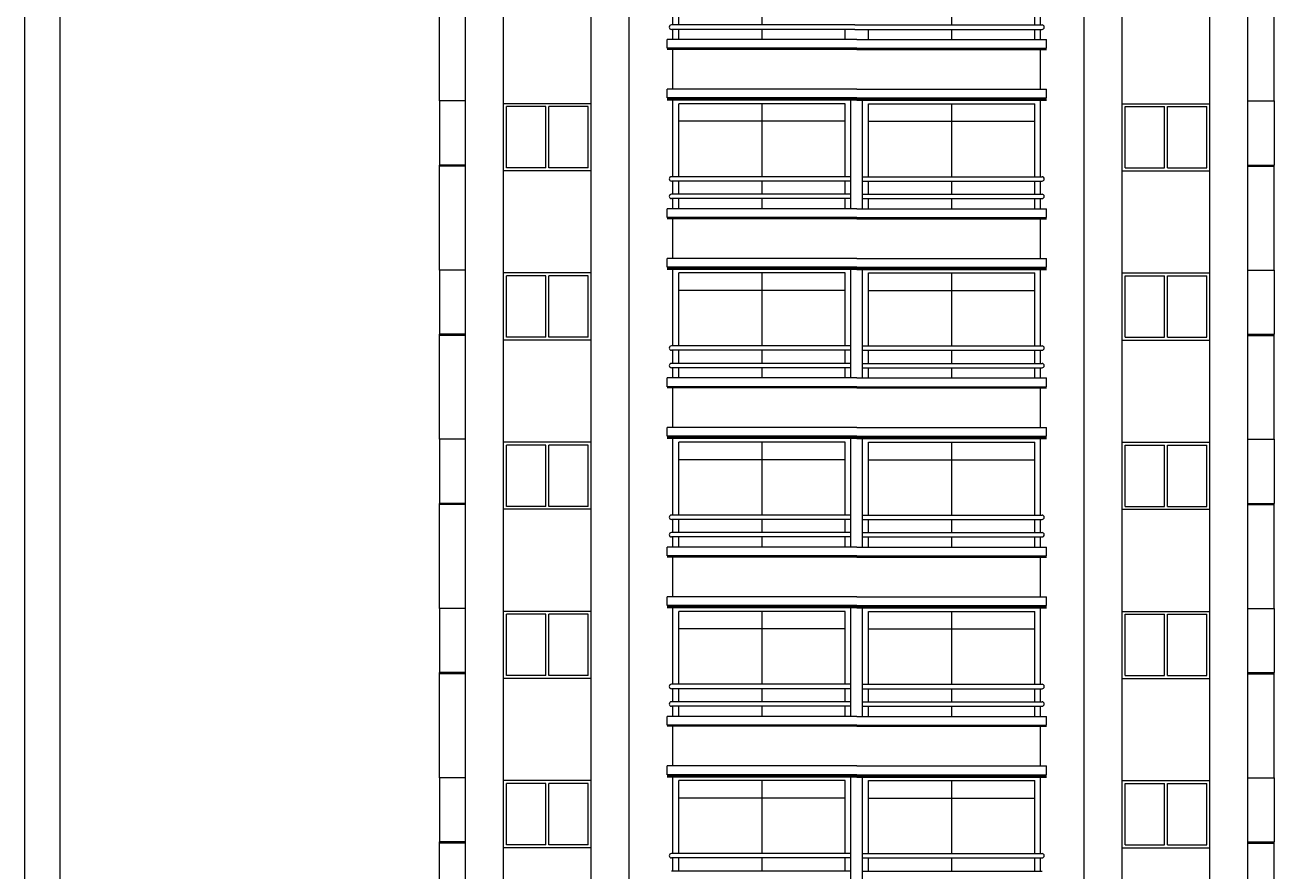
# Model space of a CAD drawing. Header units: millimetres. Extents: x 2200 to 2403, y 2380 to 2511.
# Drawn here: x 2329.24 to 2350.64, y 2478.67 to 2493.17 of the extents above; entities that cross this region are included whole.
import ezdxf

# ---------------------------------------------------------------- set-up
doc = ezdxf.new("R2010")
doc.units = ezdxf.units.MM

msp = doc.modelspace()

# ---------------------------------------------------------------- linework, layer by layer
at = {"color": 1}
for p, q in [((2329.24394, 2464.36758), (2329.24394, 2511.06758)), ((2336.34394, 2491.91758), (2336.34394, 2493.66758)), ((2350.64394, 2491.91758), (2350.64394, 2493.66758)), ((2340.44394, 2493.16758), (2340.44394, 2493.39258)), ((2341.86894, 2493.39258), (2341.86894, 2493.16758)), ((2345.11894, 2493.39258), (2345.11894, 2493.16758)), ((2346.54394, 2493.16758), (2346.54394, 2493.39258)), ((2340.44394, 2492.91758), (2340.44394, 2493.09258)), ((2341.86894, 2493.09258), (2341.86894, 2492.91758)), ((2343.29394, 2492.91758), (2343.29394, 2493.09258)), ((2343.69394, 2492.91758), (2343.69394, 2493.09258)), ((2345.11894, 2493.09258), (2345.11894, 2492.91758)), ((2346.54394, 2492.91758), (2346.54394, 2493.09258)), ((2336.34394, 2491.86758), (2336.34394, 2492.06758)), ((2350.64394, 2491.86758), (2350.64394, 2492.06758)), ((2336.79394, 2491.86758), (2336.34394, 2491.86758)), ((2340.44394, 2490.56758), (2340.44394, 2491.81758)), ((2343.29394, 2491.81758), (2340.44394, 2491.81758)), ((2341.86894, 2491.81758), (2341.86894, 2490.56758)), ((2343.29394, 2490.56758), (2343.29394, 2491.81758)), ((2343.69394, 2490.56758), (2343.69394, 2491.81758)), ((2343.69394, 2491.81758), (2346.54394, 2491.81758)), ((2345.11894, 2491.81758), (2345.11894, 2490.56758)), ((2346.54394, 2490.56758), (2346.54394, 2491.81758)), ((2350.19394, 2491.86758), (2350.64394, 2491.86758)), ((2337.49394, 2490.71758), (2337.49394, 2491.76758)), ((2338.16894, 2491.76758), (2337.49394, 2491.76758)), ((2338.16894, 2490.71758), (2338.16894, 2491.76758)), ((2338.21894, 2490.71758), (2338.21894, 2491.76758)), ((2338.89394, 2491.76758), (2338.21894, 2491.76758)), ((2338.89394, 2490.71758), (2338.89394, 2491.76758)), ((2348.09394, 2491.76758), (2348.76894, 2491.76758)), ((2348.09394, 2490.71758), (2348.09394, 2491.76758)), ((2348.76894, 2490.71758), (2348.76894, 2491.76758)), ((2348.81894, 2491.76758), (2349.49394, 2491.76758)), ((2348.81894, 2490.71758), (2348.81894, 2491.76758)), ((2349.49394, 2490.71758), (2349.49394, 2491.76758)), ((2343.29394, 2491.51758), (2340.44394, 2491.51758)), ((2343.69394, 2491.51758), (2346.54394, 2491.51758)), ((2336.34394, 2489.01758), (2336.34394, 2490.76758)), ((2336.79394, 2490.76758), (2336.34394, 2490.76758)), ((2336.79394, 2490.74758), (2336.34394, 2490.74758)), ((2350.19394, 2490.76758), (2350.64394, 2490.76758)), ((2350.19394, 2490.74758), (2350.64394, 2490.74758)), ((2350.64394, 2489.01758), (2350.64394, 2490.76758)), ((2338.16894, 2490.71758), (2337.49394, 2490.71758)), ((2338.89394, 2490.71758), (2338.21894, 2490.71758)), ((2348.09394, 2490.71758), (2348.76894, 2490.71758)), ((2348.81894, 2490.71758), (2349.49394, 2490.71758)), ((2340.44394, 2490.26758), (2340.44394, 2490.49258)), ((2341.86894, 2490.49258), (2341.86894, 2490.26758)), ((2343.29394, 2490.26758), (2343.29394, 2490.49258)), ((2343.69394, 2490.26758), (2343.69394, 2490.49258)), ((2345.11894, 2490.49258), (2345.11894, 2490.26758)), ((2346.54394, 2490.26758), (2346.54394, 2490.49258)), ((2340.44394, 2490.01758), (2340.44394, 2490.19258)), ((2341.86894, 2490.19258), (2341.86894, 2490.01758)), ((2343.29394, 2490.01758), (2343.29394, 2490.19258)), ((2343.69394, 2490.01758), (2343.69394, 2490.19258)), ((2345.11894, 2490.19258), (2345.11894, 2490.01758)), ((2346.54394, 2490.01758), (2346.54394, 2490.19258)), ((2336.34394, 2488.96758), (2336.34394, 2489.16758)), ((2350.64394, 2488.96758), (2350.64394, 2489.16758)), ((2336.79394, 2488.96758), (2336.34394, 2488.96758)), ((2337.49394, 2487.81758), (2337.49394, 2488.86758)), ((2338.16894, 2488.86758), (2337.49394, 2488.86758)), ((2338.16894, 2487.81758), (2338.16894, 2488.86758)), ((2338.21894, 2487.81758), (2338.21894, 2488.86758)), ((2338.89394, 2488.86758), (2338.21894, 2488.86758)), ((2338.89394, 2487.81758), (2338.89394, 2488.86758)), ((2340.44394, 2487.66758), (2340.44394, 2488.91758)), ((2343.29394, 2488.91758), (2340.44394, 2488.91758)), ((2341.86894, 2488.91758), (2341.86894, 2487.66758)), ((2343.29394, 2487.66758), (2343.29394, 2488.91758)), ((2343.69394, 2487.66758), (2343.69394, 2488.91758)), ((2343.69394, 2488.91758), (2346.54394, 2488.91758)), ((2345.11894, 2488.91758), (2345.11894, 2487.66758)), ((2346.54394, 2487.66758), (2346.54394, 2488.91758)), ((2348.09394, 2488.86758), (2348.76894, 2488.86758)), ((2348.09394, 2487.81758), (2348.09394, 2488.86758)), ((2348.76894, 2487.81758), (2348.76894, 2488.86758)), ((2348.81894, 2488.86758), (2349.49394, 2488.86758)), ((2348.81894, 2487.81758), (2348.81894, 2488.86758)), ((2349.49394, 2487.81758), (2349.49394, 2488.86758)), ((2350.19394, 2488.96758), (2350.64394, 2488.96758)), ((2343.29394, 2488.61758), (2340.44394, 2488.61758)), ((2343.69394, 2488.61758), (2346.54394, 2488.61758)), ((2336.34394, 2486.11758), (2336.34394, 2487.86758)), ((2336.79394, 2487.86758), (2336.34394, 2487.86758)), ((2336.79394, 2487.84758), (2336.34394, 2487.84758)), ((2338.16894, 2487.81758), (2337.49394, 2487.81758)), ((2338.89394, 2487.81758), (2338.21894, 2487.81758)), ((2348.09394, 2487.81758), (2348.76894, 2487.81758)), ((2348.81894, 2487.81758), (2349.49394, 2487.81758)), ((2350.19394, 2487.86758), (2350.64394, 2487.86758)), ((2350.19394, 2487.84758), (2350.64394, 2487.84758)), ((2350.64394, 2486.11758), (2350.64394, 2487.86758)), ((2340.44394, 2487.36758), (2340.44394, 2487.59258)), ((2341.86894, 2487.59258), (2341.86894, 2487.36758)), ((2343.29394, 2487.36758), (2343.29394, 2487.59258)), ((2343.69394, 2487.36758), (2343.69394, 2487.59258)), ((2345.11894, 2487.59258), (2345.11894, 2487.36758)), ((2346.54394, 2487.36758), (2346.54394, 2487.59258)), ((2340.44394, 2487.11758), (2340.44394, 2487.29258)), ((2341.86894, 2487.29258), (2341.86894, 2487.11758)), ((2343.29394, 2487.11758), (2343.29394, 2487.29258)), ((2343.69394, 2487.11758), (2343.69394, 2487.29258)), ((2345.11894, 2487.29258), (2345.11894, 2487.11758)), ((2346.54394, 2487.11758), (2346.54394, 2487.29258)), ((2336.34394, 2486.06758), (2336.34394, 2486.26758)), ((2350.64394, 2486.06758), (2350.64394, 2486.26758)), ((2336.79394, 2486.06758), (2336.34394, 2486.06758)), ((2350.19394, 2486.06758), (2350.64394, 2486.06758)), ((2337.49394, 2484.91758), (2337.49394, 2485.96758)), ((2338.16894, 2485.96758), (2337.49394, 2485.96758)), ((2338.16894, 2484.91758), (2338.16894, 2485.96758)), ((2338.21894, 2484.91758), (2338.21894, 2485.96758)), ((2338.89394, 2485.96758), (2338.21894, 2485.96758)), ((2338.89394, 2484.91758), (2338.89394, 2485.96758)), ((2340.44394, 2484.76758), (2340.44394, 2486.01758)), ((2343.29394, 2486.01758), (2340.44394, 2486.01758)), ((2341.86894, 2486.01758), (2341.86894, 2484.76758)), ((2343.29394, 2484.76758), (2343.29394, 2486.01758)), ((2343.69394, 2484.76758), (2343.69394, 2486.01758)), ((2343.69394, 2486.01758), (2346.54394, 2486.01758)), ((2345.11894, 2486.01758), (2345.11894, 2484.76758)), ((2346.54394, 2484.76758), (2346.54394, 2486.01758)), ((2348.09394, 2485.96758), (2348.76894, 2485.96758)), ((2348.09394, 2484.91758), (2348.09394, 2485.96758)), ((2348.76894, 2484.91758), (2348.76894, 2485.96758)), ((2348.81894, 2485.96758), (2349.49394, 2485.96758)), ((2348.81894, 2484.91758), (2348.81894, 2485.96758)), ((2349.49394, 2484.91758), (2349.49394, 2485.96758)), ((2343.29394, 2485.71758), (2340.44394, 2485.71758)), ((2343.69394, 2485.71758), (2346.54394, 2485.71758)), ((2336.34394, 2483.21758), (2336.34394, 2484.96758)), ((2336.79394, 2484.96758), (2336.34394, 2484.96758)), ((2336.79394, 2484.94758), (2336.34394, 2484.94758)), ((2338.16894, 2484.91758), (2337.49394, 2484.91758)), ((2338.89394, 2484.91758), (2338.21894, 2484.91758)), ((2348.09394, 2484.91758), (2348.76894, 2484.91758)), ((2348.81894, 2484.91758), (2349.49394, 2484.91758)), ((2350.19394, 2484.96758), (2350.64394, 2484.96758)), ((2350.19394, 2484.94758), (2350.64394, 2484.94758)), ((2350.64394, 2483.21758), (2350.64394, 2484.96758)), ((2340.44394, 2484.46758), (2340.44394, 2484.69258)), ((2341.86894, 2484.69258), (2341.86894, 2484.46758)), ((2343.29394, 2484.46758), (2343.29394, 2484.69258)), ((2343.69394, 2484.46758), (2343.69394, 2484.69258)), ((2345.11894, 2484.69258), (2345.11894, 2484.46758)), ((2346.54394, 2484.46758), (2346.54394, 2484.69258)), ((2340.44394, 2484.21758), (2340.44394, 2484.39258)), ((2341.86894, 2484.39258), (2341.86894, 2484.21758)), ((2343.29394, 2484.21758), (2343.29394, 2484.39258)), ((2343.69394, 2484.21758), (2343.69394, 2484.39258)), ((2345.11894, 2484.39258), (2345.11894, 2484.21758)), ((2346.54394, 2484.21758), (2346.54394, 2484.39258)), ((2336.34394, 2483.16758), (2336.34394, 2483.36758)), ((2350.64394, 2483.16758), (2350.64394, 2483.36758)), ((2336.79394, 2483.16758), (2336.34394, 2483.16758)), ((2337.49394, 2482.01758), (2337.49394, 2483.06758)), ((2338.16894, 2483.06758), (2337.49394, 2483.06758)), ((2338.16894, 2482.01758), (2338.16894, 2483.06758)), ((2338.21894, 2482.01758), (2338.21894, 2483.06758)), ((2338.89394, 2483.06758), (2338.21894, 2483.06758)), ((2338.89394, 2482.01758), (2338.89394, 2483.06758)), ((2340.44394, 2481.86758), (2340.44394, 2483.11758)), ((2343.29394, 2483.11758), (2340.44394, 2483.11758)), ((2341.86894, 2483.11758), (2341.86894, 2481.86758)), ((2343.29394, 2481.86758), (2343.29394, 2483.11758)), ((2343.69394, 2481.86758), (2343.69394, 2483.11758)), ((2343.69394, 2483.11758), (2346.54394, 2483.11758)), ((2345.11894, 2483.11758), (2345.11894, 2481.86758)), ((2346.54394, 2481.86758), (2346.54394, 2483.11758)), ((2348.09394, 2483.06758), (2348.76894, 2483.06758)), ((2348.09394, 2482.01758), (2348.09394, 2483.06758)), ((2348.76894, 2482.01758), (2348.76894, 2483.06758)), ((2348.81894, 2483.06758), (2349.49394, 2483.06758)), ((2348.81894, 2482.01758), (2348.81894, 2483.06758)), ((2349.49394, 2482.01758), (2349.49394, 2483.06758)), ((2350.19394, 2483.16758), (2350.64394, 2483.16758)), ((2343.29394, 2482.81758), (2340.44394, 2482.81758)), ((2343.69394, 2482.81758), (2346.54394, 2482.81758)), ((2336.34394, 2480.31758), (2336.34394, 2482.06758)), ((2336.79394, 2482.06758), (2336.34394, 2482.06758)), ((2336.79394, 2482.04758), (2336.34394, 2482.04758)), ((2338.16894, 2482.01758), (2337.49394, 2482.01758)), ((2338.89394, 2482.01758), (2338.21894, 2482.01758)), ((2348.09394, 2482.01758), (2348.76894, 2482.01758)), ((2348.81894, 2482.01758), (2349.49394, 2482.01758)), ((2350.19394, 2482.06758), (2350.64394, 2482.06758)), ((2350.19394, 2482.04758), (2350.64394, 2482.04758)), ((2350.64394, 2480.31758), (2350.64394, 2482.06758)), ((2340.44394, 2481.56758), (2340.44394, 2481.79258)), ((2341.86894, 2481.79258), (2341.86894, 2481.56758)), ((2343.29394, 2481.56758), (2343.29394, 2481.79258)), ((2343.69394, 2481.56758), (2343.69394, 2481.79258)), ((2345.11894, 2481.79258), (2345.11894, 2481.56758)), ((2346.54394, 2481.56758), (2346.54394, 2481.79258)), ((2340.44394, 2481.31758), (2340.44394, 2481.49258)), ((2341.86894, 2481.49258), (2341.86894, 2481.31758)), ((2343.29394, 2481.31758), (2343.29394, 2481.49258)), ((2343.69394, 2481.31758), (2343.69394, 2481.49258)), ((2345.11894, 2481.49258), (2345.11894, 2481.31758)), ((2346.54394, 2481.31758), (2346.54394, 2481.49258)), ((2336.34394, 2480.26758), (2336.34394, 2480.46758)), ((2336.79394, 2480.26758), (2336.34394, 2480.26758)), ((2350.19394, 2480.26758), (2350.64394, 2480.26758)), ((2350.64394, 2480.26758), (2350.64394, 2480.46758)), ((2338.94394, 2480.21758), (2337.44394, 2480.21758)), ((2337.49394, 2479.11758), (2337.49394, 2480.16758)), ((2338.16894, 2480.16758), (2337.49394, 2480.16758)), ((2338.16894, 2479.11758), (2338.16894, 2480.16758)), ((2338.21894, 2479.11758), (2338.21894, 2480.16758)), ((2338.89394, 2480.16758), (2338.21894, 2480.16758)), ((2338.89394, 2479.11758), (2338.89394, 2480.16758)), ((2340.44394, 2478.96758), (2340.44394, 2480.21758)), ((2343.29394, 2480.21758), (2340.44394, 2480.21758)), ((2341.86894, 2480.21758), (2341.86894, 2478.96758)), ((2343.29394, 2478.96758), (2343.29394, 2480.21758)), ((2343.69394, 2478.96758), (2343.69394, 2480.21758)), ((2343.69394, 2480.21758), (2346.54394, 2480.21758)), ((2345.11894, 2480.21758), (2345.11894, 2478.96758)), ((2346.54394, 2478.96758), (2346.54394, 2480.21758)), ((2348.09394, 2480.16758), (2348.76894, 2480.16758)), ((2348.09394, 2479.11758), (2348.09394, 2480.16758)), ((2348.76894, 2479.11758), (2348.76894, 2480.16758)), ((2348.81894, 2480.16758), (2349.49394, 2480.16758)), ((2348.81894, 2479.11758), (2348.81894, 2480.16758)), ((2349.49394, 2479.11758), (2349.49394, 2480.16758)), ((2343.29394, 2479.91758), (2340.44394, 2479.91758)), ((2343.69394, 2479.91758), (2346.54394, 2479.91758)), ((2336.34394, 2477.41758), (2336.34394, 2479.16758)), ((2336.79394, 2479.16758), (2336.34394, 2479.16758)), ((2336.79394, 2479.14758), (2336.34394, 2479.14758)), ((2338.16894, 2479.11758), (2337.49394, 2479.11758)), ((2338.89394, 2479.11758), (2338.21894, 2479.11758)), ((2348.09394, 2479.11758), (2348.76894, 2479.11758)), ((2348.81894, 2479.11758), (2349.49394, 2479.11758)), ((2350.19394, 2479.16758), (2350.64394, 2479.16758)), ((2350.19394, 2479.14758), (2350.64394, 2479.14758)), ((2350.64394, 2477.41758), (2350.64394, 2479.16758)), ((2340.44394, 2478.66758), (2340.44394, 2478.89258)), ((2341.86894, 2478.89258), (2341.86894, 2478.66758)), ((2343.29394, 2478.66758), (2343.29394, 2478.89258)), ((2343.69394, 2478.66758), (2343.69394, 2478.89258)), ((2345.11894, 2478.89258), (2345.11894, 2478.66758)), ((2346.54394, 2478.66758), (2346.54394, 2478.89258))]:
    msp.add_line(p, q, dxfattribs=at)
for p, q in [((2329.84394, 2464.66758), (2329.84394, 2510.76758)), ((2336.79394, 2491.91758), (2336.79394, 2494.96758)), ((2337.44394, 2491.91758), (2337.44394, 2494.96758)), ((2338.94394, 2491.91758), (2338.94394, 2494.96758)), ((2339.59394, 2491.91758), (2339.59394, 2494.96758)), ((2347.39394, 2491.91758), (2347.39394, 2494.96758)), ((2348.04394, 2491.91758), (2348.04394, 2494.96758)), ((2349.54394, 2491.91758), (2349.54394, 2494.96758)), ((2350.19394, 2491.91758), (2350.19394, 2494.96758)), ((2336.79394, 2489.01758), (2336.79394, 2492.06758)), ((2337.44394, 2489.01758), (2337.44394, 2492.06758)), ((2338.94394, 2489.01758), (2338.94394, 2492.06758)), ((2339.59394, 2489.01758), (2339.59394, 2492.06758)), ((2347.39394, 2489.01758), (2347.39394, 2492.06758)), ((2348.04394, 2489.01758), (2348.04394, 2492.06758)), ((2349.54394, 2489.01758), (2349.54394, 2492.06758)), ((2350.19394, 2489.01758), (2350.19394, 2492.06758)), ((2336.79394, 2486.11758), (2336.79394, 2489.16758)), ((2337.44394, 2486.11758), (2337.44394, 2489.16758)), ((2338.94394, 2486.11758), (2338.94394, 2489.16758)), ((2339.59394, 2486.11758), (2339.59394, 2489.16758)), ((2347.39394, 2486.11758), (2347.39394, 2489.16758)), ((2348.04394, 2486.11758), (2348.04394, 2489.16758)), ((2349.54394, 2486.11758), (2349.54394, 2489.16758)), ((2350.19394, 2486.11758), (2350.19394, 2489.16758)), ((2336.79394, 2483.21758), (2336.79394, 2486.26758)), ((2337.44394, 2483.21758), (2337.44394, 2486.26758)), ((2338.94394, 2483.21758), (2338.94394, 2486.26758)), ((2339.59394, 2483.21758), (2339.59394, 2486.26758)), ((2347.39394, 2483.21758), (2347.39394, 2486.26758)), ((2348.04394, 2483.21758), (2348.04394, 2486.26758)), ((2349.54394, 2483.21758), (2349.54394, 2486.26758)), ((2350.19394, 2483.21758), (2350.19394, 2486.26758)), ((2336.79394, 2480.31758), (2336.79394, 2483.36758)), ((2337.44394, 2480.31758), (2337.44394, 2483.36758)), ((2338.94394, 2480.31758), (2338.94394, 2483.36758)), ((2339.59394, 2480.31758), (2339.59394, 2483.36758)), ((2347.39394, 2480.31758), (2347.39394, 2483.36758)), ((2348.04394, 2480.31758), (2348.04394, 2483.36758)), ((2349.54394, 2480.31758), (2349.54394, 2483.36758)), ((2350.19394, 2480.31758), (2350.19394, 2483.36758)), ((2336.79394, 2477.41758), (2336.79394, 2480.46758)), ((2337.44394, 2477.41758), (2337.44394, 2480.46758)), ((2338.94394, 2477.41758), (2338.94394, 2480.46758)), ((2339.59394, 2477.41758), (2339.59394, 2480.46758)), ((2347.39394, 2477.41758), (2347.39394, 2480.46758)), ((2348.04394, 2477.41758), (2348.04394, 2480.46758)), ((2349.54394, 2477.41758), (2349.54394, 2480.46758)), ((2350.19394, 2477.41758), (2350.19394, 2480.46758))]:
    msp.add_line(p, q)
at = {"color": 3}
for p, q in [((2340.34394, 2493.16758), (2340.34394, 2493.39258)), ((2346.64394, 2493.16758), (2346.64394, 2493.39258)), ((2340.34394, 2492.91758), (2340.34394, 2493.09258)), ((2346.64394, 2492.91758), (2346.64394, 2493.09258)), ((2340.34394, 2492.06758), (2340.34394, 2492.76758)), ((2346.64394, 2492.06758), (2346.64394, 2492.76758)), ((2338.94394, 2491.81758), (2337.44394, 2491.81758)), ((2340.34394, 2490.56758), (2340.34394, 2491.91758)), ((2346.64394, 2490.56758), (2346.64394, 2491.91758)), ((2348.04394, 2491.81758), (2349.54394, 2491.81758)), ((2338.94394, 2490.66758), (2337.44394, 2490.66758)), ((2348.04394, 2490.66758), (2349.54394, 2490.66758)), ((2340.34394, 2490.26758), (2340.34394, 2490.49258)), ((2346.64394, 2490.26758), (2346.64394, 2490.49258)), ((2340.34394, 2490.01758), (2340.34394, 2490.19258)), ((2346.64394, 2490.01758), (2346.64394, 2490.19258)), ((2340.34394, 2489.16758), (2340.34394, 2489.86758)), ((2346.64394, 2489.16758), (2346.64394, 2489.86758)), ((2338.94394, 2488.91758), (2337.44394, 2488.91758)), ((2340.34394, 2487.66758), (2340.34394, 2489.01758)), ((2346.64394, 2487.66758), (2346.64394, 2489.01758)), ((2348.04394, 2488.91758), (2349.54394, 2488.91758)), ((2338.94394, 2487.76758), (2337.44394, 2487.76758)), ((2348.04394, 2487.76758), (2349.54394, 2487.76758)), ((2340.34394, 2487.36758), (2340.34394, 2487.59258)), ((2346.64394, 2487.36758), (2346.64394, 2487.59258)), ((2340.34394, 2487.11758), (2340.34394, 2487.29258)), ((2346.64394, 2487.11758), (2346.64394, 2487.29258)), ((2340.34394, 2486.26758), (2340.34394, 2486.96758)), ((2346.64394, 2486.26758), (2346.64394, 2486.96758)), ((2340.34394, 2484.76758), (2340.34394, 2486.11758)), ((2346.64394, 2484.76758), (2346.64394, 2486.11758)), ((2338.94394, 2486.01758), (2337.44394, 2486.01758)), ((2348.04394, 2486.01758), (2349.54394, 2486.01758)), ((2338.94394, 2484.86758), (2337.44394, 2484.86758)), ((2348.04394, 2484.86758), (2349.54394, 2484.86758)), ((2340.34394, 2484.46758), (2340.34394, 2484.69258)), ((2346.64394, 2484.46758), (2346.64394, 2484.69258)), ((2340.34394, 2484.21758), (2340.34394, 2484.39258)), ((2346.64394, 2484.21758), (2346.64394, 2484.39258)), ((2340.34394, 2483.36758), (2340.34394, 2484.06758)), ((2346.64394, 2483.36758), (2346.64394, 2484.06758)), ((2338.94394, 2483.11758), (2337.44394, 2483.11758)), ((2340.34394, 2481.86758), (2340.34394, 2483.21758)), ((2346.64394, 2481.86758), (2346.64394, 2483.21758)), ((2348.04394, 2483.11758), (2349.54394, 2483.11758)), ((2338.94394, 2481.96758), (2337.44394, 2481.96758)), ((2340.34394, 2481.56758), (2340.34394, 2481.79258)), ((2346.64394, 2481.56758), (2346.64394, 2481.79258)), ((2348.04394, 2481.96758), (2349.54394, 2481.96758)), ((2340.34394, 2481.31758), (2340.34394, 2481.49258)), ((2346.64394, 2481.31758), (2346.64394, 2481.49258)), ((2340.34394, 2480.46758), (2340.34394, 2481.16758)), ((2346.64394, 2480.46758), (2346.64394, 2481.16758)), ((2340.34394, 2478.96758), (2340.34394, 2480.31758)), ((2346.64394, 2478.96758), (2346.64394, 2480.31758)), ((2348.04394, 2480.21758), (2349.54394, 2480.21758)), ((2338.94394, 2479.06758), (2337.44394, 2479.06758)), ((2348.04394, 2479.06758), (2349.54394, 2479.06758)), ((2340.34394, 2478.66758), (2340.34394, 2478.89258)), ((2346.64394, 2478.66758), (2346.64394, 2478.89258))]:
    msp.add_line(p, q, dxfattribs=at)
at = {"color": 2}
for p, q in [((2343.45913, 2493.16758), (2340.31894, 2493.16758)), ((2343.45913, 2493.16758), (2346.66894, 2493.16758)), ((2340.24394, 2492.76758), (2340.24394, 2492.91758)), ((2343.49394, 2492.91758), (2340.24394, 2492.91758)), ((2343.46321, 2493.09258), (2340.31894, 2493.09258)), ((2343.46321, 2493.09258), (2346.66894, 2493.09258)), ((2343.49394, 2492.91758), (2346.74394, 2492.91758)), ((2346.74394, 2492.76758), (2346.74394, 2492.91758)), ((2343.49394, 2492.76758), (2340.24394, 2492.76758)), ((2343.49394, 2492.76758), (2346.74394, 2492.76758)), ((2340.24394, 2491.91758), (2340.24394, 2492.06758)), ((2343.49394, 2492.06758), (2340.24394, 2492.06758)), ((2343.49394, 2492.06758), (2346.74394, 2492.06758)), ((2346.74394, 2491.91758), (2346.74394, 2492.06758)), ((2343.49394, 2491.91758), (2340.24394, 2491.91758)), ((2343.49394, 2491.91758), (2346.74394, 2491.91758)), ((2343.39394, 2490.56758), (2340.31894, 2490.56758)), ((2343.59394, 2490.56758), (2346.66894, 2490.56758)), ((2343.39394, 2490.49258), (2340.31894, 2490.49258)), ((2343.59394, 2490.49258), (2346.66894, 2490.49258)), ((2343.39394, 2490.26758), (2340.31894, 2490.26758)), ((2343.39394, 2490.19258), (2340.31894, 2490.19258)), ((2343.59394, 2490.26758), (2346.66894, 2490.26758)), ((2343.59394, 2490.19258), (2346.66894, 2490.19258)), ((2340.24394, 2489.86758), (2340.24394, 2490.01758)), ((2343.49394, 2490.01758), (2340.24394, 2490.01758)), ((2343.49394, 2490.01758), (2346.74394, 2490.01758)), ((2346.74394, 2489.86758), (2346.74394, 2490.01758)), ((2343.49394, 2489.86758), (2340.24394, 2489.86758)), ((2343.49394, 2489.86758), (2346.74394, 2489.86758)), ((2340.24394, 2489.01758), (2340.24394, 2489.16758)), ((2343.49394, 2489.16758), (2340.24394, 2489.16758)), ((2343.49394, 2489.16758), (2346.74394, 2489.16758)), ((2346.74394, 2489.01758), (2346.74394, 2489.16758)), ((2343.49394, 2489.01758), (2340.24394, 2489.01758)), ((2343.49394, 2489.01758), (2346.74394, 2489.01758)), ((2343.39394, 2487.66758), (2340.31894, 2487.66758)), ((2343.39394, 2487.59258), (2340.31894, 2487.59258)), ((2343.59394, 2487.66758), (2346.66894, 2487.66758)), ((2343.59394, 2487.59258), (2346.66894, 2487.59258)), ((2343.39394, 2487.36758), (2340.31894, 2487.36758)), ((2343.59394, 2487.36758), (2346.66894, 2487.36758)), ((2340.24394, 2486.96758), (2340.24394, 2487.11758)), ((2343.49394, 2487.11758), (2340.24394, 2487.11758)), ((2343.39394, 2487.29258), (2340.31894, 2487.29258)), ((2343.49394, 2487.11758), (2346.74394, 2487.11758)), ((2343.59394, 2487.29258), (2346.66894, 2487.29258)), ((2346.74394, 2486.96758), (2346.74394, 2487.11758)), ((2343.49394, 2486.96758), (2340.24394, 2486.96758)), ((2343.49394, 2486.96758), (2346.74394, 2486.96758)), ((2340.24394, 2486.11758), (2340.24394, 2486.26758)), ((2343.49394, 2486.26758), (2340.24394, 2486.26758)), ((2343.49394, 2486.26758), (2346.74394, 2486.26758)), ((2346.74394, 2486.11758), (2346.74394, 2486.26758)), ((2343.49394, 2486.11758), (2340.24394, 2486.11758)), ((2343.49394, 2486.11758), (2346.74394, 2486.11758)), ((2343.39394, 2484.76758), (2340.31894, 2484.76758)), ((2343.59394, 2484.76758), (2346.66894, 2484.76758)), ((2343.39394, 2484.69258), (2340.31894, 2484.69258)), ((2343.59394, 2484.69258), (2346.66894, 2484.69258)), ((2343.39394, 2484.46758), (2340.31894, 2484.46758)), ((2343.39394, 2484.39258), (2340.31894, 2484.39258)), ((2343.59394, 2484.46758), (2346.66894, 2484.46758)), ((2343.59394, 2484.39258), (2346.66894, 2484.39258)), ((2340.24394, 2484.06758), (2340.24394, 2484.21758)), ((2343.49394, 2484.21758), (2340.24394, 2484.21758)), ((2343.49394, 2484.21758), (2346.74394, 2484.21758)), ((2346.74394, 2484.06758), (2346.74394, 2484.21758)), ((2343.49394, 2484.06758), (2340.24394, 2484.06758)), ((2343.49394, 2484.06758), (2346.74394, 2484.06758)), ((2340.24394, 2483.21758), (2340.24394, 2483.36758)), ((2343.49394, 2483.36758), (2340.24394, 2483.36758)), ((2343.49394, 2483.36758), (2346.74394, 2483.36758)), ((2346.74394, 2483.21758), (2346.74394, 2483.36758)), ((2343.49394, 2483.21758), (2340.24394, 2483.21758)), ((2343.49394, 2483.21758), (2346.74394, 2483.21758)), ((2343.39394, 2481.86758), (2340.31894, 2481.86758)), ((2343.39394, 2481.79258), (2340.31894, 2481.79258)), ((2343.59394, 2481.86758), (2346.66894, 2481.86758)), ((2343.59394, 2481.79258), (2346.66894, 2481.79258)), ((2343.39394, 2481.56758), (2340.31894, 2481.56758)), ((2343.59394, 2481.56758), (2346.66894, 2481.56758)), ((2343.39394, 2481.49258), (2340.31894, 2481.49258)), ((2343.59394, 2481.49258), (2346.66894, 2481.49258)), ((2340.24394, 2481.16758), (2340.24394, 2481.31758)), ((2343.49394, 2481.31758), (2340.24394, 2481.31758)), ((2343.49394, 2481.16758), (2340.24394, 2481.16758)), ((2343.49394, 2481.31758), (2346.74394, 2481.31758)), ((2343.49394, 2481.16758), (2346.74394, 2481.16758)), ((2346.74394, 2481.16758), (2346.74394, 2481.31758)), ((2340.24394, 2480.31758), (2340.24394, 2480.46758)), ((2343.49394, 2480.46758), (2340.24394, 2480.46758)), ((2343.49394, 2480.31758), (2340.24394, 2480.31758)), ((2343.49394, 2480.46758), (2346.74394, 2480.46758)), ((2343.49394, 2480.31758), (2346.74394, 2480.31758)), ((2346.74394, 2480.31758), (2346.74394, 2480.46758)), ((2343.39394, 2478.96758), (2340.31894, 2478.96758)), ((2343.39394, 2478.89258), (2340.31894, 2478.89258)), ((2343.59394, 2478.96758), (2346.66894, 2478.96758)), ((2343.59394, 2478.89258), (2346.66894, 2478.89258)), ((2343.39394, 2478.66758), (2340.31894, 2478.66758)), ((2343.59394, 2478.66758), (2346.66894, 2478.66758))]:
    msp.add_line(p, q, dxfattribs=at)
at = {"color": 4}
for p, q in [((2343.49394, 2492.74758), (2340.24394, 2492.74758)), ((2343.49394, 2492.74758), (2346.74394, 2492.74758)), ((2336.34394, 2491.86758), (2336.34394, 2490.76758)), ((2343.49394, 2491.89758), (2340.24394, 2491.89758)), ((2343.49394, 2491.87758), (2340.24394, 2491.87758)), ((2343.49394, 2491.89758), (2346.74394, 2491.89758)), ((2343.49394, 2491.87758), (2346.74394, 2491.87758)), ((2350.64394, 2491.86758), (2350.64394, 2490.76758)), ((2343.49394, 2489.84758), (2340.24394, 2489.84758)), ((2343.49394, 2489.84758), (2346.74394, 2489.84758)), ((2336.34394, 2488.96758), (2336.34394, 2487.86758)), ((2343.49394, 2488.99758), (2340.24394, 2488.99758)), ((2343.49394, 2488.97758), (2340.24394, 2488.97758)), ((2343.49394, 2488.99758), (2346.74394, 2488.99758)), ((2343.49394, 2488.97758), (2346.74394, 2488.97758)), ((2350.64394, 2488.96758), (2350.64394, 2487.86758)), ((2343.49394, 2486.94758), (2340.24394, 2486.94758)), ((2343.49394, 2486.94758), (2346.74394, 2486.94758)), ((2336.34394, 2486.06758), (2336.34394, 2484.96758)), ((2343.49394, 2486.09758), (2340.24394, 2486.09758)), ((2343.49394, 2486.07758), (2340.24394, 2486.07758)), ((2343.49394, 2486.09758), (2346.74394, 2486.09758)), ((2343.49394, 2486.07758), (2346.74394, 2486.07758)), ((2350.64394, 2486.06758), (2350.64394, 2484.96758)), ((2343.49394, 2484.04758), (2340.24394, 2484.04758)), ((2343.49394, 2484.04758), (2346.74394, 2484.04758)), ((2336.34394, 2483.16758), (2336.34394, 2482.06758)), ((2343.49394, 2483.19758), (2340.24394, 2483.19758)), ((2343.49394, 2483.17758), (2340.24394, 2483.17758)), ((2343.49394, 2483.19758), (2346.74394, 2483.19758)), ((2343.49394, 2483.17758), (2346.74394, 2483.17758)), ((2350.64394, 2483.16758), (2350.64394, 2482.06758)), ((2343.49394, 2481.14758), (2340.24394, 2481.14758)), ((2343.49394, 2481.14758), (2346.74394, 2481.14758)), ((2336.34394, 2480.26758), (2336.34394, 2479.16758)), ((2343.49394, 2480.29758), (2340.24394, 2480.29758)), ((2343.49394, 2480.27758), (2340.24394, 2480.27758)), ((2343.49394, 2480.29758), (2346.74394, 2480.29758)), ((2343.49394, 2480.27758), (2346.74394, 2480.27758)), ((2350.64394, 2480.26758), (2350.64394, 2479.16758))]:
    msp.add_line(p, q, dxfattribs=at)
at = {"color": 5}
for p, q in [((2343.39394, 2490.01758), (2343.39394, 2491.91758)), ((2343.59394, 2490.01758), (2343.59394, 2491.91758)), ((2343.39394, 2487.11758), (2343.39394, 2489.01758)), ((2343.59394, 2487.11758), (2343.59394, 2489.01758)), ((2343.39394, 2484.21758), (2343.39394, 2486.11758)), ((2343.59394, 2484.21758), (2343.59394, 2486.11758)), ((2343.39394, 2481.31758), (2343.39394, 2483.21758)), ((2343.59394, 2481.31758), (2343.59394, 2483.21758)), ((2343.39394, 2478.41758), (2343.39394, 2480.31758)), ((2343.59394, 2478.41758), (2343.59394, 2480.31758))]:
    msp.add_line(p, q, dxfattribs=at)
at = {"color": 2}
for centre, start, end in [((2340.31894, 2493.13008), 90, 270), ((2346.66894, 2493.13008), 270, 90), ((2340.31894, 2490.53008), 90, 270), ((2346.66894, 2490.53008), 270, 90), ((2340.31894, 2490.23008), 90, 270), ((2346.66894, 2490.23008), 270, 90), ((2340.31894, 2487.63008), 90, 270), ((2346.66894, 2487.63008), 270, 90), ((2340.31894, 2487.33008), 90, 270), ((2346.66894, 2487.33008), 270, 90), ((2340.31894, 2484.73008), 90, 270), ((2346.66894, 2484.73008), 270, 90), ((2340.31894, 2484.43008), 90, 270), ((2346.66894, 2484.43008), 270, 90), ((2340.31894, 2481.83008), 90, 270), ((2346.66894, 2481.83008), 270, 90), ((2340.31894, 2481.53008), 90, 270), ((2346.66894, 2481.53008), 270, 90), ((2340.31894, 2478.93008), 90, 270), ((2346.66894, 2478.93008), 270, 90)]:
    msp.add_arc(centre, 0.0375, start, end, dxfattribs=at)

doc.saveas('drawing.dxf')
